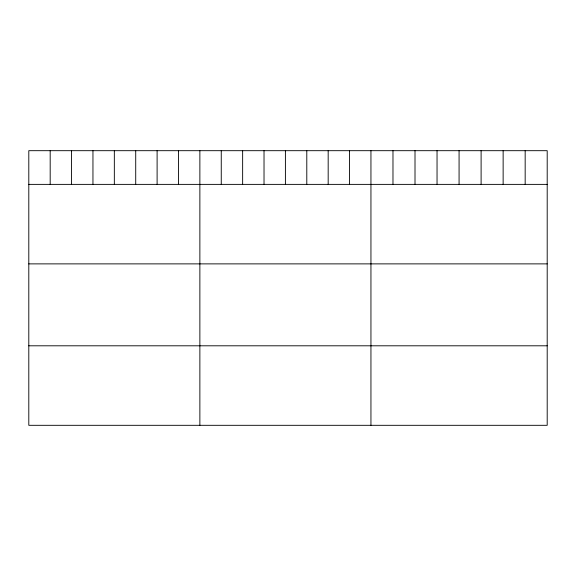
<?xml version="1.0" encoding="UTF-8"?>
<svg xmlns="http://www.w3.org/2000/svg" width="576" height="576" viewBox="0 0 576 576"><rect width="100%" height="100%" fill="white"/><g stroke="black" fill="none" stroke-linecap="round" stroke-linejoin="round"><path stroke-width="0.86" d="M547.2 184.378L547.2 425.311L28.8 425.311L28.8 150.689L547.2 150.689L547.2 184.378L28.8 184.378M28.8 263.88L547.2 263.88M28.8 345.802L547.2 345.802M525.168 150.689L525.168 184.378M503.136 150.689L503.136 184.378M481.104 150.689L481.104 184.378M459.072 150.689L459.072 184.378M437.04 150.689L437.04 184.378M415.008 150.689L415.008 184.378M392.976 150.689L392.976 184.378M370.944 150.689L370.944 425.311M349.56 150.689L349.56 184.378M328.176 150.689L328.176 184.378M306.792 150.689L306.792 184.378M285.408 150.689L285.408 184.378M264.024 150.689L264.024 184.378M242.64 150.689L242.64 184.378M221.256 150.689L221.256 184.378M199.872 150.689L199.872 425.311M178.488 150.689L178.488 184.378M157.104 150.689L157.104 184.378M135.72 150.689L135.72 184.378M114.336 150.689L114.336 184.378M92.952 150.689L92.952 184.378M71.568 150.689L71.568 184.378M50.184 150.689L50.184 184.378"/></g></svg>
